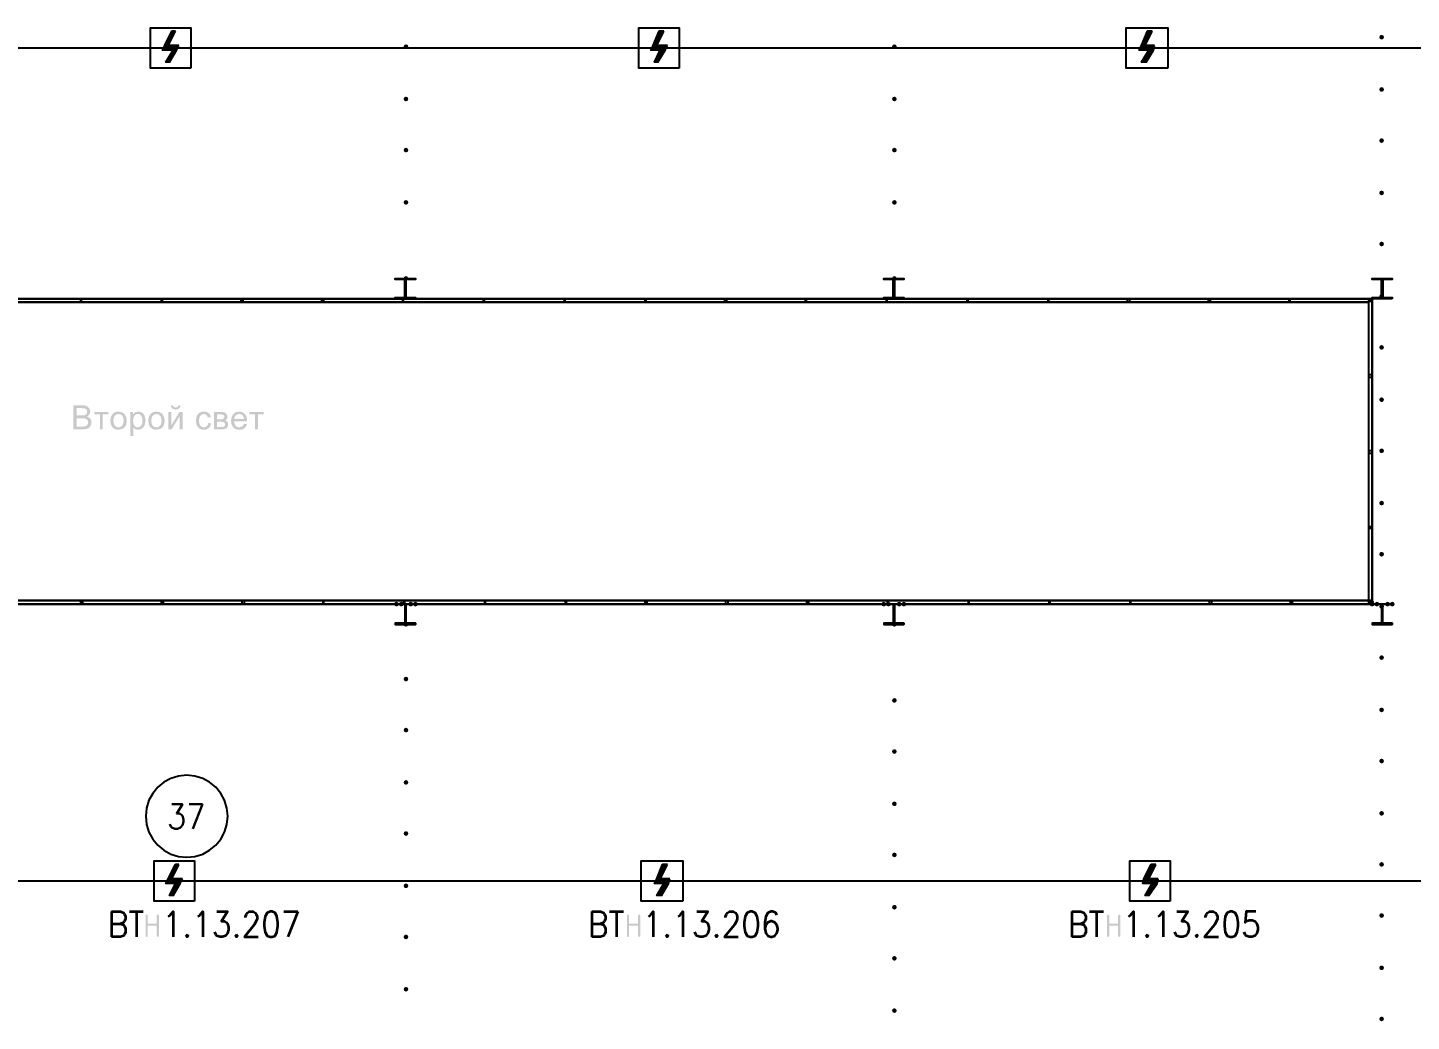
# Model space of a CAD drawing. Header units: millimetres. Extents: x 0 to 420, y 0 to 297.
# Drawn here: x 315.33 to 364.62, y 143.59 to 178.99 of the extents above; entities that cross this region are included whole.
import ezdxf

# ---------------------------------------------------------------- set-up
doc = ezdxf.new("R2010")
doc.units = ezdxf.units.MM
doc.layers.get('0').update_dxf_attribs({"linetype": 'CONTINUOUS'})
doc.styles.get("Standard").update_dxf_attribs({"font": 'STANDARD'})

msp = doc.modelspace()

# ---------------------------------------------------------------- hatches: boundary and pattern name
at = {"true_color": 0x000001}
h = msp.add_hatch(color=0, dxfattribs=at)
h.paths.add_polyline_path([(320.590334, 178.858333), (320.463334, 178.858333), (320.336334, 178.350333)], flags=0)
h.paths.add_polyline_path([(320.463334, 178.858333), (320.336334, 178.350333), (320.209334, 178.350333)], flags=0)
h = msp.add_hatch(color=0, dxfattribs=at)
h.paths.add_polyline_path([(337.989334, 178.858333), (337.82, 178.858333), (337.735334, 178.350333)], flags=0)
h.paths.add_polyline_path([(337.82, 178.858333), (337.735334, 178.350333), (337.608334, 178.350333)], flags=0)
h = msp.add_hatch(color=0, dxfattribs=at)
h.paths.add_polyline_path([(355.388334, 178.858333), (355.219, 178.858333), (355.134334, 178.350333)], flags=0)
h.paths.add_polyline_path([(355.219, 178.858333), (355.134334, 178.350333), (355.007334, 178.350333)], flags=0)
at = {"true_color": 0x000007}
for points in [[(363.643333, 178.646667), (363.618462, 178.586871), (363.558667, 178.562), (363.498871, 178.586871), (363.474, 178.646667), (363.498871, 178.706462), (363.558667, 178.731333), (363.618462, 178.706463)], [(328.887667, 178.308), (328.862796, 178.248204), (328.803, 178.223333), (328.743204, 178.248204), (328.718333, 178.308), (328.743204, 178.367796), (328.803, 178.392667), (328.862796, 178.367796)], [(346.286667, 178.308), (346.261796, 178.248204), (346.202, 178.223333), (346.142204, 178.248204), (346.117333, 178.308), (346.142204, 178.367796), (346.202, 178.392667), (346.261796, 178.367796)], [(328.887667, 176.445333), (328.862796, 176.385537), (328.803, 176.360667), (328.743204, 176.385537), (328.718333, 176.445333), (328.743204, 176.505129), (328.803, 176.53), (328.862796, 176.505129)], [(346.286667, 176.445333), (346.261796, 176.385537), (346.202, 176.360667), (346.142204, 176.385537), (346.117333, 176.445333), (346.142204, 176.505129), (346.202, 176.53), (346.261796, 176.505129)], [(363.643333, 176.784), (363.618462, 176.724204), (363.558667, 176.699333), (363.498871, 176.724204), (363.474, 176.784), (363.498871, 176.843796), (363.558667, 176.868667), (363.618462, 176.843796)], [(363.643333, 174.963667), (363.618462, 174.903871), (363.558667, 174.879), (363.498871, 174.903871), (363.474, 174.963667), (363.498871, 175.023462), (363.558667, 175.048333), (363.618462, 175.023463)], [(328.887667, 174.625), (328.862796, 174.565204), (328.803, 174.540333), (328.743204, 174.565204), (328.718333, 174.625), (328.743204, 174.684796), (328.803, 174.709667), (328.862796, 174.684796)], [(346.286667, 174.625), (346.261796, 174.565204), (346.202, 174.540333), (346.142204, 174.565204), (346.117333, 174.625), (346.142204, 174.684796), (346.202, 174.709667), (346.261796, 174.684796)], [(363.643333, 173.101), (363.618462, 173.041204), (363.558667, 173.016333), (363.498871, 173.041204), (363.474, 173.101), (363.498871, 173.160796), (363.558667, 173.185667), (363.618462, 173.160796)], [(328.887667, 172.762333), (328.862796, 172.702537), (328.803, 172.677667), (328.743204, 172.702537), (328.718333, 172.762333), (328.743204, 172.822129), (328.803, 172.847), (328.862796, 172.822129)], [(346.286667, 172.762333), (346.261796, 172.702537), (346.202, 172.677667), (346.142204, 172.702537), (346.117333, 172.762333), (346.142204, 172.822129), (346.202, 172.847), (346.261796, 172.822129)], [(363.643333, 171.280667), (363.618462, 171.220871), (363.558667, 171.196), (363.498871, 171.220871), (363.474, 171.280667), (363.498871, 171.340462), (363.558667, 171.365333), (363.618462, 171.340463)], [(328.887667, 170.053), (328.862796, 169.993204), (328.803, 169.968333), (328.743204, 169.993204), (328.718333, 170.053), (328.743204, 170.112796), (328.803, 170.137667), (328.862796, 170.112796)], [(346.286667, 170.053), (346.261796, 169.993204), (346.202, 169.968333), (346.142204, 169.993204), (346.117333, 170.053), (346.142204, 170.112796), (346.202, 170.137667), (346.261796, 170.112796)], [(363.643333, 169.418), (363.618462, 169.358204), (363.558667, 169.333333), (363.498871, 169.358204), (363.474, 169.418), (363.498871, 169.477796), (363.558667, 169.502667), (363.618462, 169.477796)], [(363.643333, 167.597667), (363.618462, 167.537871), (363.558667, 167.513), (363.498871, 167.537871), (363.474, 167.597667), (363.498871, 167.657462), (363.558667, 167.682333), (363.618462, 167.657463)], [(363.643333, 165.735), (363.618462, 165.675204), (363.558667, 165.650333), (363.498871, 165.675204), (363.474, 165.735), (363.498871, 165.794796), (363.558667, 165.819667), (363.618462, 165.794796)], [(317.697319, 165.298437), (318.202783, 165.298437), (318.202783, 165.211345), (318.002692, 165.211345), (318.002692, 164.676666), (317.897961, 164.676666), (317.897961, 165.211345), (317.697319, 165.211345)], [(321.759784, 164.904318), (321.863413, 164.891089), (321.832889, 164.795246), (321.776321, 164.722968), (321.698186, 164.677355), (321.604341, 164.662334), (321.489413, 164.683074), (321.399289, 164.745568), (321.340998, 164.847267), (321.321568, 164.985347), (321.329836, 165.079742), (321.354641, 165.161735), (321.39674, 165.227537), (321.456616, 165.274735), (321.527654, 165.30326), (321.604893, 165.312768), (321.696946, 165.299953), (321.770808, 165.261505), (321.823725, 165.199494), (321.853491, 165.115985), (321.750965, 165.099999), (321.698599, 165.194257), (321.609302, 165.226228), (321.536886, 165.211827), (321.479767, 165.168901), (321.44256, 165.094832), (321.430157, 164.988103), (321.442146, 164.879789), (321.478113, 164.806202), (321.533235, 164.763551), (321.603239, 164.749426), (321.660221, 164.758935), (321.706867, 164.78746), (321.740767, 164.835554)], [(323.224647, 165.298437), (323.730111, 165.298437), (323.730111, 165.211345), (323.53002, 165.211345), (323.53002, 164.676666), (323.425289, 164.676666), (323.425289, 165.211345), (323.224647, 165.211345)], [(363.643333, 163.914667), (363.618462, 163.854871), (363.558667, 163.83), (363.498871, 163.854871), (363.474, 163.914667), (363.498871, 163.974462), (363.558667, 163.999333), (363.618462, 163.974463)], [(363.643333, 162.052), (363.618462, 161.992204), (363.558667, 161.967333), (363.498871, 161.992204), (363.474, 162.052), (363.498871, 162.111796), (363.558667, 162.136667), (363.618462, 162.111796)], [(363.643333, 160.231667), (363.618462, 160.171871), (363.558667, 160.147), (363.498871, 160.171871), (363.474, 160.231667), (363.498871, 160.291462), (363.558667, 160.316333), (363.618462, 160.291463)], [(328.549, 158.453667), (328.524129, 158.393871), (328.464333, 158.369), (328.404537, 158.393871), (328.379667, 158.453667), (328.404537, 158.513462), (328.464333, 158.538333), (328.524129, 158.513463)], [(328.718333, 158.453667), (328.693463, 158.393871), (328.633667, 158.369), (328.573871, 158.393871), (328.549, 158.453667), (328.573871, 158.513462), (328.633667, 158.538333), (328.693462, 158.513463)], [(329.057, 158.453667), (329.032129, 158.393871), (328.972333, 158.369), (328.912537, 158.393871), (328.887667, 158.453667), (328.912537, 158.513462), (328.972333, 158.538333), (329.032129, 158.513463)], [(329.226333, 158.453667), (329.201462, 158.393871), (329.141667, 158.369), (329.081871, 158.393871), (329.057, 158.453667), (329.081871, 158.513462), (329.141667, 158.538333), (329.201462, 158.513463)], [(345.905667, 158.453667), (345.880796, 158.393871), (345.821, 158.369), (345.761204, 158.393871), (345.736333, 158.453667), (345.761204, 158.513462), (345.821, 158.538333), (345.880796, 158.513463)], [(346.075, 158.453667), (346.050129, 158.393871), (345.990333, 158.369), (345.930538, 158.393871), (345.905667, 158.453667), (345.930537, 158.513462), (345.990333, 158.538333), (346.050129, 158.513463)], [(346.456, 158.453667), (346.431129, 158.393871), (346.371333, 158.369), (346.311537, 158.393871), (346.286667, 158.453667), (346.311537, 158.513462), (346.371333, 158.538333), (346.431129, 158.513463)], [(346.625333, 158.453667), (346.600462, 158.393871), (346.540667, 158.369), (346.480871, 158.393871), (346.456, 158.453667), (346.480871, 158.513462), (346.540667, 158.538333), (346.600462, 158.513463)], [(363.304667, 158.453667), (363.279796, 158.393871), (363.22, 158.369), (363.160204, 158.393871), (363.135333, 158.453667), (363.160204, 158.513462), (363.22, 158.538333), (363.279796, 158.513463)], [(363.474, 158.453667), (363.449129, 158.393871), (363.389333, 158.369), (363.329538, 158.393871), (363.304667, 158.453667), (363.329537, 158.513462), (363.389333, 158.538333), (363.449129, 158.513463)], [(363.643333, 158.369), (363.618462, 158.309204), (363.558667, 158.284333), (363.498871, 158.309204), (363.474, 158.369), (363.498871, 158.428796), (363.558667, 158.453667), (363.618462, 158.428796)], [(363.855, 158.453667), (363.830129, 158.393871), (363.770333, 158.369), (363.710537, 158.393871), (363.685667, 158.453667), (363.710537, 158.513462), (363.770333, 158.538333), (363.830129, 158.513463)], [(364.024333, 158.453667), (363.999462, 158.393871), (363.939667, 158.369), (363.879871, 158.393871), (363.855, 158.453667), (363.879871, 158.513462), (363.939667, 158.538333), (363.999462, 158.513463)], [(328.887667, 157.734), (328.862796, 157.674204), (328.803, 157.649333), (328.743204, 157.674204), (328.718333, 157.734), (328.743204, 157.793796), (328.803, 157.818667), (328.862796, 157.793796)], [(346.286667, 157.734), (346.261796, 157.674204), (346.202, 157.649333), (346.142204, 157.674204), (346.117333, 157.734), (346.142204, 157.793796), (346.202, 157.818667), (346.261796, 157.793796)], [(363.643333, 156.548667), (363.618462, 156.488871), (363.558667, 156.464), (363.498871, 156.488871), (363.474, 156.548667), (363.498871, 156.608462), (363.558667, 156.633333), (363.618462, 156.608463)], [(328.887667, 155.786667), (328.862796, 155.726871), (328.803, 155.702), (328.743204, 155.726871), (328.718333, 155.786667), (328.743204, 155.846462), (328.803, 155.871333), (328.862796, 155.846463)], [(346.286667, 155.024667), (346.261796, 154.964871), (346.202, 154.94), (346.142204, 154.964871), (346.117333, 155.024667), (346.142204, 155.084462), (346.202, 155.109333), (346.261796, 155.084463)], [(363.643333, 154.686), (363.618462, 154.626204), (363.558667, 154.601333), (363.498871, 154.626204), (363.474, 154.686), (363.498871, 154.745796), (363.558667, 154.770667), (363.618462, 154.745796)], [(328.887667, 153.966333), (328.862796, 153.906537), (328.803, 153.881667), (328.743204, 153.906537), (328.718333, 153.966333), (328.743204, 154.026129), (328.803, 154.051), (328.862796, 154.026129)], [(346.286667, 153.204333), (346.261796, 153.144537), (346.202, 153.119667), (346.142204, 153.144537), (346.117333, 153.204333), (346.142204, 153.264129), (346.202, 153.289), (346.261796, 153.264129)], [(363.643333, 152.865667), (363.618462, 152.805871), (363.558667, 152.781), (363.498871, 152.805871), (363.474, 152.865667), (363.498871, 152.925462), (363.558667, 152.950333), (363.618462, 152.925463)], [(328.887667, 152.103667), (328.862796, 152.043871), (328.803, 152.019), (328.743204, 152.043871), (328.718333, 152.103667), (328.743204, 152.163462), (328.803, 152.188333), (328.862796, 152.163463)], [(346.286667, 151.341667), (346.261796, 151.281871), (346.202, 151.257), (346.142204, 151.281871), (346.117333, 151.341667), (346.142204, 151.401462), (346.202, 151.426333), (346.261796, 151.401463)], [(363.643333, 151.003), (363.618462, 150.943204), (363.558667, 150.918333), (363.498871, 150.943204), (363.474, 151.003), (363.498871, 151.062796), (363.558667, 151.087667), (363.618462, 151.062796)], [(328.887667, 150.283333), (328.862796, 150.223537), (328.803, 150.198667), (328.743204, 150.223537), (328.718333, 150.283333), (328.743204, 150.343129), (328.803, 150.368), (328.862796, 150.343129)], [(346.286667, 149.521333), (346.261796, 149.461537), (346.202, 149.436667), (346.142204, 149.461537), (346.117333, 149.521333), (346.142204, 149.581129), (346.202, 149.606), (346.261796, 149.581129)], [(363.643333, 149.182667), (363.618462, 149.122871), (363.558667, 149.098), (363.498871, 149.122871), (363.474, 149.182667), (363.498871, 149.242462), (363.558667, 149.267333), (363.618462, 149.242463)], [(328.887667, 148.420667), (328.862796, 148.360871), (328.803, 148.336), (328.743204, 148.360871), (328.718333, 148.420667), (328.743204, 148.480462), (328.803, 148.505333), (328.862796, 148.480463)], [(319.526708, 146.64002), (319.526708, 147.3566), (319.536699, 147.386366), (319.566947, 147.396288), (319.596712, 147.386366), (319.606634, 147.3566), (319.606634, 147.077685), (319.924686, 147.077685), (319.924686, 147.3566), (319.934607, 147.386366), (319.964373, 147.396288), (319.994414, 147.386366), (320.004612, 147.3566), (320.004612, 146.64002), (319.994414, 146.610255), (319.964373, 146.600333), (319.934607, 146.610255), (319.924686, 146.64002), (319.924686, 146.99831), (319.606634, 146.99831), (319.606634, 146.64002), (319.596712, 146.610255), (319.566947, 146.600333), (319.536699, 146.610255)], [(336.671708, 146.64002), (336.671708, 147.3566), (336.681698, 147.386366), (336.711946, 147.396288), (336.741712, 147.386366), (336.751634, 147.3566), (336.751634, 147.077685), (337.069685, 147.077685), (337.069685, 147.3566), (337.079607, 147.386366), (337.109373, 147.396288), (337.139414, 147.386366), (337.149611, 147.3566), (337.149611, 146.64002), (337.139414, 146.610255), (337.109373, 146.600333), (337.079607, 146.610255), (337.069685, 146.64002), (337.069685, 146.99831), (336.751634, 146.99831), (336.751634, 146.64002), (336.741712, 146.610255), (336.711946, 146.600333), (336.681698, 146.610255)], [(346.286667, 147.658667), (346.261796, 147.598871), (346.202, 147.574), (346.142204, 147.598871), (346.117333, 147.658667), (346.142204, 147.718462), (346.202, 147.743333), (346.261796, 147.718463)], [(353.774374, 146.64002), (353.774374, 147.3566), (353.784365, 147.386366), (353.814613, 147.396288), (353.844379, 147.386366), (353.8543, 147.3566), (353.8543, 147.077685), (354.172352, 147.077685), (354.172352, 147.3566), (354.182273, 147.386366), (354.212039, 147.396288), (354.24208, 147.386366), (354.252278, 147.3566), (354.252278, 146.64002), (354.24208, 146.610255), (354.212039, 146.600333), (354.182273, 146.610255), (354.172352, 146.64002), (354.172352, 146.99831), (353.8543, 146.99831), (353.8543, 146.64002), (353.844379, 146.610255), (353.814613, 146.600333), (353.784365, 146.610255)], [(363.643333, 147.362333), (363.618462, 147.302537), (363.558667, 147.277667), (363.498871, 147.302537), (363.474, 147.362333), (363.498871, 147.422129), (363.558667, 147.447), (363.618462, 147.422129)], [(328.887667, 146.600333), (328.862796, 146.540537), (328.803, 146.515667), (328.743204, 146.540537), (328.718333, 146.600333), (328.743204, 146.660129), (328.803, 146.685), (328.862796, 146.660129)], [(346.286667, 145.838333), (346.261796, 145.778537), (346.202, 145.753667), (346.142204, 145.778537), (346.117333, 145.838333), (346.142204, 145.898129), (346.202, 145.923), (346.261796, 145.898129)], [(363.643333, 145.499667), (363.618462, 145.439871), (363.558667, 145.415), (363.498871, 145.439871), (363.474, 145.499667), (363.498871, 145.559462), (363.558667, 145.584333), (363.618462, 145.559463)], [(328.887667, 144.737667), (328.862796, 144.677871), (328.803, 144.653), (328.743204, 144.677871), (328.718333, 144.737667), (328.743204, 144.797462), (328.803, 144.822333), (328.862796, 144.797463)], [(346.286667, 143.975667), (346.261796, 143.915871), (346.202, 143.891), (346.142204, 143.915871), (346.117333, 143.975667), (346.142204, 144.035462), (346.202, 144.060333), (346.261796, 144.035463)], [(363.643333, 143.679333), (363.618462, 143.619537), (363.558667, 143.594667), (363.498871, 143.619537), (363.474, 143.679333), (363.498871, 143.739129), (363.558667, 143.764), (363.618462, 143.739129)]]:
    msp.add_hatch(color=0, dxfattribs=at).paths.add_polyline_path(points, flags=0)
at = {"true_color": 0x000001}
h = msp.add_hatch(color=0, dxfattribs=at)
h.paths.add_polyline_path([(320.717334, 178.350333), (320.209334, 178.350333), (320.632667, 178.180999)], flags=0)
h.paths.add_polyline_path([(320.209334, 178.350333), (320.632667, 178.180999), (320.124667, 178.180999)], flags=0)
h = msp.add_hatch(color=0, dxfattribs=at)
h.paths.add_polyline_path([(320.632667, 178.180999), (320.505667, 178.180999), (320.378667, 177.757666)], flags=0)
h.paths.add_polyline_path([(320.505667, 178.180999), (320.378667, 177.757666), (320.251667, 177.757666)], flags=0)
h = msp.add_hatch(color=0, dxfattribs=at)
h.paths.add_polyline_path([(338.116334, 178.350333), (337.608334, 178.350333), (338.031667, 178.180999)], flags=0)
h.paths.add_polyline_path([(337.608334, 178.350333), (338.031667, 178.180999), (337.523667, 178.180999)], flags=0)
h = msp.add_hatch(color=0, dxfattribs=at)
h.paths.add_polyline_path([(338.031667, 178.180999), (337.862334, 178.180999), (337.777667, 177.757666)], flags=0)
h.paths.add_polyline_path([(337.862334, 178.180999), (337.777667, 177.757666), (337.650667, 177.757666)], flags=0)
h = msp.add_hatch(color=0, dxfattribs=at)
h.paths.add_polyline_path([(355.473, 178.350333), (355.007334, 178.350333), (355.430667, 178.180999)], flags=0)
h.paths.add_polyline_path([(355.007334, 178.350333), (355.430667, 178.180999), (354.922667, 178.180999)], flags=0)
h = msp.add_hatch(color=0, dxfattribs=at)
h.paths.add_polyline_path([(355.430667, 178.180999), (355.261334, 178.180999), (355.176667, 177.757666)], flags=0)
h.paths.add_polyline_path([(355.261334, 178.180999), (355.176667, 177.757666), (355.007334, 177.757666)], flags=0)
at = {"true_color": 0x000007}
h = msp.add_hatch(color=0, dxfattribs=at)
h.paths.add_polyline_path([(316.952644, 164.676666), (316.952644, 165.535459), (317.275105, 165.535459), (317.363437, 165.528845), (317.432752, 165.509001), (317.525908, 165.429075), (317.559532, 165.315525), (317.529766, 165.211896), (317.439367, 165.133623), (317.508338, 165.102342), (317.559532, 165.055351), (317.590813, 164.995544), (317.601424, 164.925815), (317.575517, 164.813367), (317.512678, 164.733441), (317.418421, 164.690998), (317.280066, 164.676666)], flags=0)
h.paths.add_polyline_path([(317.066745, 165.174413), (317.251954, 165.174413), (317.31679, 165.176894), (317.360543, 165.184335), (317.425586, 165.22733), (317.447635, 165.302295), (317.42724, 165.377261), (317.368811, 165.421909), (317.317135, 165.430866), (317.238173, 165.434036), (317.066745, 165.434036)], flags=0)
h.paths.add_polyline_path([(317.066745, 164.77809), (317.280066, 164.77809), (317.357787, 164.781948), (317.42283, 164.80565), (317.466376, 164.853055), (317.483464, 164.925815), (317.458659, 165.009049), (317.390309, 165.058658), (317.337047, 165.069338), (317.265183, 165.07299), (317.066745, 165.07299)], flags=0)
h = msp.add_hatch(color=0, dxfattribs=at)
h.paths.add_polyline_path([(318.271335, 164.987551), (318.295382, 165.138033), (318.367798, 165.243867), (318.456268, 165.295474), (318.562928, 165.312768), (318.679441, 165.291684), (318.77239, 165.228433), (318.833437, 165.128318), (318.853969, 164.996371), (318.844943, 164.888815), (318.81814, 164.807304), (318.773837, 164.746188), (318.71341, 164.700368), (318.562928, 164.662334), (318.444761, 164.683143), (318.351812, 164.746119), (318.291316, 164.848232)], flags=0)
h.paths.add_polyline_path([(318.379924, 164.987551), (318.392809, 164.882889), (318.431739, 164.808406), (318.490512, 164.764034), (318.562928, 164.749426), (318.634861, 164.764309), (318.693566, 164.808958), (318.732771, 164.884474), (318.745931, 164.99141), (318.732771, 165.092627), (318.693566, 165.166145), (318.634448, 165.210794), (318.562928, 165.225676), (318.490512, 165.210794), (318.431739, 165.166145), (318.392809, 165.091731)], flags=0)
h = msp.add_hatch(color=0, dxfattribs=at)
h.paths.add_polyline_path([(318.985899, 164.438541), (318.985899, 165.298437), (319.082361, 165.298437), (319.082361, 165.217959), (319.158429, 165.289066), (319.262609, 165.312768), (319.33716, 165.302433), (319.402617, 165.271427), (319.456085, 165.221818), (319.49467, 165.155672), (319.526089, 164.992512), (319.491914, 164.820533), (319.449677, 164.752734), (319.392144, 164.703124), (319.325172, 164.672601), (319.254892, 164.662334), (319.160634, 164.684383), (319.091732, 164.741158), (319.091732, 164.438541)], flags=0)
h.paths.add_polyline_path([(319.08181, 164.984244), (319.093868, 164.879582), (319.130317, 164.806753), (319.183647, 164.76362), (319.247726, 164.749426), (319.313045, 164.764034), (319.368442, 164.808406), (319.405925, 164.884199), (319.418603, 164.993064), (319.406269, 165.096485), (319.369544, 165.170555), (319.315663, 165.215203), (319.252687, 165.230086), (319.189021, 165.214377), (319.133624, 165.167248), (319.094695, 165.090009)], flags=0)
h = msp.add_hatch(color=0, dxfattribs=at)
h.paths.add_polyline_path([(319.62219, 164.987551), (319.646236, 165.138033), (319.718652, 165.243867), (319.807122, 165.295474), (319.913782, 165.312768), (320.030296, 165.291684), (320.123244, 165.228433), (320.184291, 165.128318), (320.204824, 164.996371), (320.195798, 164.888815), (320.168995, 164.807304), (320.124691, 164.746188), (320.064264, 164.700368), (319.913782, 164.662334), (319.795616, 164.683143), (319.702667, 164.746119), (319.642171, 164.848232)], flags=0)
h.paths.add_polyline_path([(319.730779, 164.987551), (319.743664, 164.882889), (319.782593, 164.808406), (319.841367, 164.764034), (319.913782, 164.749426), (319.985716, 164.764309), (320.04442, 164.808958), (320.083626, 164.884474), (320.096786, 164.99141), (320.083626, 165.092627), (320.04442, 165.166145), (319.985303, 165.210794), (319.913782, 165.225676), (319.841367, 165.210794), (319.782593, 165.166145), (319.743664, 165.091731)], flags=0)
h = msp.add_hatch(color=0, dxfattribs=at)
h.paths.add_polyline_path([(320.336753, 165.298437), (320.442586, 165.298437), (320.442586, 164.824392), (320.734731, 165.298437), (320.848281, 165.298437), (320.848281, 164.676666), (320.742999, 164.676666), (320.742999, 165.147955), (320.450855, 164.676666), (320.336753, 164.676666)], flags=0)
h.paths.add_polyline_path([(320.700004, 165.534357), (320.772213, 165.534357), (320.754092, 165.469382), (320.718194, 165.421358), (320.666104, 165.391868), (320.599132, 165.382222), (320.531677, 165.391868), (320.479518, 165.421358), (320.443689, 165.468969), (320.42605, 165.534357), (320.498259, 165.534357), (320.53023, 165.474275), (320.595824, 165.454982), (320.667482, 165.473723)], flags=0)
h = msp.add_hatch(color=0, dxfattribs=at)
h.paths.add_polyline_path([(321.96204, 165.298437), (322.204574, 165.298437), (322.28264, 165.294716), (322.337968, 165.283554), (322.412934, 165.228984), (322.444353, 165.133623), (322.425612, 165.055902), (322.37049, 165.000781), (322.443251, 164.945659), (322.472465, 164.85085), (322.453379, 164.773404), (322.409075, 164.71911), (322.338382, 164.687139), (322.242057, 164.676666), (321.96204, 164.676666)], flags=0)
h.paths.add_polyline_path([(322.067322, 165.03661), (322.17977, 165.03661), (322.236338, 165.038332), (322.271823, 165.043775), (322.317022, 165.072439), (322.337417, 165.123702), (322.32846, 165.165112), (322.302139, 165.192052), (322.255011, 165.206453), (322.183077, 165.211345), (322.067322, 165.211345)], flags=0)
h.paths.add_polyline_path([(322.067322, 164.763207), (322.206228, 164.763207), (322.281469, 164.768306), (322.328598, 164.784153), (322.354091, 164.812334), (322.363876, 164.855811), (322.344583, 164.910933), (322.294422, 164.943454), (322.194652, 164.950069), (322.067322, 164.950069)], flags=0)
h = msp.add_hatch(color=0, dxfattribs=at)
h.paths.add_polyline_path([(323.032084, 164.876757), (323.141225, 164.863528), (323.104018, 164.778641), (323.045313, 164.715251), (322.966007, 164.675564), (322.867271, 164.662334), (322.74497, 164.683143), (322.651194, 164.746119), (322.591181, 164.847405), (322.571268, 164.98259), (322.59125, 165.121497), (322.651745, 165.225676), (322.744763, 165.290927), (322.861758, 165.312768), (322.97462, 165.291409), (323.065157, 165.227881), (323.124688, 165.125424), (323.144532, 164.988654), (323.143981, 164.960542), (322.679857, 164.960542), (322.697221, 164.870005), (322.737735, 164.803446), (322.796371, 164.762793), (322.867822, 164.749426), (322.967041, 164.779743), (323.00349, 164.818948)], flags=0)
h.paths.add_polyline_path([(322.685921, 165.047634), (323.033186, 165.047634), (323.019544, 165.115847), (322.993499, 165.165043), (322.935208, 165.210931), (322.862861, 165.226228), (322.795888, 165.213894), (322.740491, 165.177169), (322.702044, 165.120463)], flags=0)
at = {"true_color": 0x000001}
h = msp.add_hatch(color=0, dxfattribs=at)
h.paths.add_polyline_path([(320.717334, 149.182666), (320.590334, 149.182666), (320.463334, 148.674666)], flags=0)
h.paths.add_polyline_path([(320.590334, 149.182666), (320.463334, 148.674666), (320.336334, 148.674666)], flags=0)
h = msp.add_hatch(color=0, dxfattribs=at)
h.paths.add_polyline_path([(338.116334, 149.182666), (337.947, 149.182666), (337.862334, 148.674666)], flags=0)
h.paths.add_polyline_path([(337.947, 149.182666), (337.862334, 148.674666), (337.735334, 148.674666)], flags=0)
h = msp.add_hatch(color=0, dxfattribs=at)
h.paths.add_polyline_path([(355.515334, 149.182666), (355.346, 149.182666), (355.261334, 148.674666)], flags=0)
h.paths.add_polyline_path([(355.346, 149.182666), (355.261334, 148.674666), (355.092, 148.674666)], flags=0)
h = msp.add_hatch(color=0, dxfattribs=at)
h.paths.add_polyline_path([(320.844334, 148.674666), (320.336334, 148.674666), (320.759667, 148.505333)], flags=0)
h.paths.add_polyline_path([(320.336334, 148.674666), (320.759667, 148.505333), (320.251667, 148.505333)], flags=0)
h = msp.add_hatch(color=0, dxfattribs=at)
h.paths.add_polyline_path([(320.759667, 148.505333), (320.590334, 148.505333), (320.505667, 148.081999)], flags=0)
h.paths.add_polyline_path([(320.590334, 148.505333), (320.505667, 148.081999), (320.378667, 148.081999)], flags=0)
h = msp.add_hatch(color=0, dxfattribs=at)
h.paths.add_polyline_path([(338.201, 148.674666), (337.735334, 148.674666), (338.158667, 148.505333)], flags=0)
h.paths.add_polyline_path([(337.735334, 148.674666), (338.158667, 148.505333), (337.650667, 148.505333)], flags=0)
h = msp.add_hatch(color=0, dxfattribs=at)
h.paths.add_polyline_path([(338.158667, 148.505333), (337.989334, 148.505333), (337.904667, 148.081999)], flags=0)
h.paths.add_polyline_path([(337.989334, 148.505333), (337.904667, 148.081999), (337.735334, 148.081999)], flags=0)
h = msp.add_hatch(color=0, dxfattribs=at)
h.paths.add_polyline_path([(355.6, 148.674666), (355.092, 148.674666), (355.557667, 148.505333)], flags=0)
h.paths.add_polyline_path([(355.092, 148.674666), (355.557667, 148.505333), (355.049667, 148.505333)], flags=0)
h = msp.add_hatch(color=0, dxfattribs=at)
h.paths.add_polyline_path([(355.557667, 148.505333), (355.388334, 148.505333), (355.261334, 148.081999)], flags=0)
h.paths.add_polyline_path([(355.388334, 148.505333), (355.261334, 148.081999), (355.134334, 148.081999)], flags=0)

# ---------------------------------------------------------------- linework, layer by layer
at = {"color": 0, "true_color": 0x000007}
for points in [[(319.701334, 178.985333), (321.140667, 178.985333)], [(337.100334, 178.985333), (338.539667, 178.985333)], [(354.457, 178.985333), (355.938667, 178.985333)], [(328.464333, 170.010667), (328.464333, 170.053)], [(328.633667, 170.010667), (328.633667, 170.053)], [(328.803, 169.333333), (328.803, 170.053)], [(328.972333, 170.010667), (328.972333, 170.053)], [(329.141667, 170.010667), (329.141667, 170.053)], [(345.821, 170.010667), (345.821, 170.053)], [(346.032667, 170.010667), (346.032667, 170.053)], [(346.202, 169.333333), (346.202, 170.053)], [(346.371333, 170.010667), (346.371333, 170.053)], [(346.540667, 170.010667), (346.540667, 170.053)], [(363.22, 170.010667), (363.22, 170.053)], [(363.389333, 170.010667), (363.389333, 170.053)], [(363.558667, 169.333333), (363.558667, 170.053)], [(363.770333, 170.010667), (363.770333, 170.053)], [(363.939667, 170.010667), (363.939667, 170.053)], [(363.093, 169.206333), (277.114, 169.206333), (363.093, 169.206333), (363.093, 158.453667), (363.22, 158.453667), (363.22, 169.333333), (276.987, 169.333333), (363.22, 169.333333)], [(363.093, 169.206333), (277.114, 169.206333), (363.093, 169.206333), (363.093, 158.453667), (363.22, 158.453667), (363.22, 169.333333), (276.987, 169.333333), (363.22, 169.333333)], [(328.464333, 169.333333), (328.464333, 169.375667)], [(328.633667, 169.333333), (328.633667, 169.375667)], [(328.972333, 169.333333), (328.972333, 169.375667)], [(329.141667, 169.333333), (329.141667, 169.375667)], [(345.821, 169.333333), (345.821, 169.375667)], [(346.032667, 169.333333), (346.032667, 169.375667)], [(346.371333, 169.333333), (346.371333, 169.375667)], [(346.540667, 169.333333), (346.540667, 169.375667)], [(363.093, 169.206333), (363.093, 158.453667), (363.22, 158.453667), (363.22, 169.333333)], [(363.093, 169.206333), (363.093, 158.453667), (363.22, 158.453667), (363.22, 169.333333)], [(363.22, 169.333333), (363.22, 169.375667)], [(363.389333, 169.333333), (363.389333, 169.375667)], [(363.770333, 169.333333), (363.770333, 169.375667)], [(363.939667, 169.333333), (363.939667, 169.375667)], [(328.803, 158.453667), (328.803, 157.734)], [(346.202, 158.453667), (346.202, 157.734)], [(363.558667, 158.453667), (363.558667, 157.734)], [(328.464333, 157.776333), (328.464333, 157.734)], [(328.633667, 157.776333), (328.633667, 157.734)], [(328.972333, 157.776333), (328.972333, 157.734)], [(329.141667, 157.776333), (329.141667, 157.734)], [(345.821, 157.776333), (345.821, 157.734)], [(345.990333, 157.776333), (345.990333, 157.734)], [(346.371333, 157.776333), (346.371333, 157.734)], [(346.540667, 157.776333), (346.540667, 157.734)], [(363.22, 157.776333), (363.22, 157.734)], [(363.389333, 157.776333), (363.389333, 157.734)], [(363.770333, 157.776333), (363.770333, 157.734)], [(363.939667, 157.776333), (363.939667, 157.734)], [(322.453, 150.897167), (322.423328, 151.19151), (322.338228, 151.465662), (322.203572, 151.713749), (322.025232, 151.929899), (321.809083, 152.108238), (321.560996, 152.242894), (321.286844, 152.327995), (320.9925, 152.357667), (320.698156, 152.327995), (320.424004, 152.242894), (320.175917, 152.108238), (319.959768, 151.929899), (319.781428, 151.713749), (319.646772, 151.465662), (319.561672, 151.19151), (319.532, 150.897167)], [(319.532, 150.897167), (319.561672, 150.602823), (319.646772, 150.328671), (319.781428, 150.080584), (319.959768, 149.864434), (320.175917, 149.686095), (320.424004, 149.551439), (320.698156, 149.466339), (320.9925, 149.436667), (321.286844, 149.466339), (321.560996, 149.551439), (321.809083, 149.686095), (322.025232, 149.864434), (322.203572, 150.080584), (322.338228, 150.328671), (322.423328, 150.602823), (322.453, 150.897167)], [(319.828334, 149.309666), (321.267667, 149.309666)], [(337.185, 149.309666), (338.666667, 149.309666)], [(354.584, 149.309666), (356.023334, 149.309666)]]:
    msp.add_lwpolyline(points, dxfattribs=at)
at = {"color": 0, "true_color": 0x000001}
for points in [[(321.140667, 177.545999), (319.701334, 177.545999), (319.701334, 178.985333), (321.140667, 178.985333)], [(338.539667, 177.545999), (337.100334, 177.545999), (337.100334, 178.985333), (338.539667, 178.985333)], [(355.938667, 177.545999), (354.457, 177.545999), (354.457, 178.985333), (355.938667, 178.985333)], [(320.463334, 178.858333), (320.336334, 178.350333), (320.209334, 178.350333)], [(320.590334, 178.858333), (320.463334, 178.858333), (320.336334, 178.350333)], [(337.82, 178.858333), (337.735334, 178.350333), (337.608334, 178.350333)], [(337.989334, 178.858333), (337.82, 178.858333), (337.735334, 178.350333)], [(355.219, 178.858333), (355.134334, 178.350333), (355.007334, 178.350333)], [(355.388334, 178.858333), (355.219, 178.858333), (355.134334, 178.350333)], [(320.209334, 178.350333), (320.632667, 178.180999), (320.124667, 178.180999)], [(320.717334, 178.350333), (320.209334, 178.350333), (320.632667, 178.180999)], [(320.505667, 178.180999), (320.378667, 177.757666), (320.251667, 177.757666)], [(320.632667, 178.180999), (320.505667, 178.180999), (320.378667, 177.757666)], [(337.608334, 178.350333), (338.031667, 178.180999), (337.523667, 178.180999)], [(338.116334, 178.350333), (337.608334, 178.350333), (338.031667, 178.180999)], [(337.862334, 178.180999), (337.777667, 177.757666), (337.650667, 177.757666)], [(338.031667, 178.180999), (337.862334, 178.180999), (337.777667, 177.757666)], [(355.007334, 178.350333), (355.430667, 178.180999), (354.922667, 178.180999)], [(355.473, 178.350333), (355.007334, 178.350333), (355.430667, 178.180999)], [(355.261334, 178.180999), (355.176667, 177.757666), (355.007334, 177.757666)], [(355.430667, 178.180999), (355.261334, 178.180999), (355.176667, 177.757666)], [(321.267667, 147.870333), (319.828334, 147.870333), (319.828334, 149.309666), (321.267667, 149.309666)], [(320.590334, 149.182666), (320.463334, 148.674666), (320.336334, 148.674666)], [(320.717334, 149.182666), (320.590334, 149.182666), (320.463334, 148.674666)], [(338.666667, 147.870333), (337.185, 147.870333), (337.185, 149.309666), (338.666667, 149.309666)], [(337.947, 149.182666), (337.862334, 148.674666), (337.735334, 148.674666)], [(338.116334, 149.182666), (337.947, 149.182666), (337.862334, 148.674666)], [(356.023334, 147.870333), (354.584, 147.870333), (354.584, 149.309666), (356.023334, 149.309666)], [(355.346, 149.182666), (355.261334, 148.674666), (355.092, 148.674666)], [(355.515334, 149.182666), (355.346, 149.182666), (355.261334, 148.674666)], [(320.336334, 148.674666), (320.759667, 148.505333), (320.251667, 148.505333)], [(320.844334, 148.674666), (320.336334, 148.674666), (320.759667, 148.505333)], [(320.590334, 148.505333), (320.505667, 148.081999), (320.378667, 148.081999)], [(320.759667, 148.505333), (320.590334, 148.505333), (320.505667, 148.081999)], [(337.735334, 148.674666), (338.158667, 148.505333), (337.650667, 148.505333)], [(338.201, 148.674666), (337.735334, 148.674666), (338.158667, 148.505333)], [(337.989334, 148.505333), (337.904667, 148.081999), (337.735334, 148.081999)], [(338.158667, 148.505333), (337.989334, 148.505333), (337.904667, 148.081999)], [(355.092, 148.674666), (355.557667, 148.505333), (355.049667, 148.505333)], [(355.6, 148.674666), (355.092, 148.674666), (355.557667, 148.505333)], [(355.388334, 148.505333), (355.261334, 148.081999), (355.134334, 148.081999)], [(355.557667, 148.505333), (355.388334, 148.505333), (355.261334, 148.081999)]]:
    msp.add_lwpolyline(points, close=True, dxfattribs=at)
msp.add_lwpolyline([(262.085667, 178.265666), (385.953, 178.265666), (386.672667, 178.265666), (386.672667, 149.436666), (386.672667, 148.589999), (269.113001, 148.589999)], dxfattribs=at)
at = {"color": 0, "true_color": 0x000007}
for points in [[(329.141667, 169.333333), (328.422, 169.333333), (328.422, 169.375667), (328.760667, 169.375667), (328.760667, 170.010667), (328.422, 170.010667), (328.422, 170.053), (329.141667, 170.053), (329.141667, 170.010667), (328.803, 170.010667), (328.803, 169.375667), (329.141667, 169.375667)], [(346.540667, 169.333333), (345.821, 169.333333), (345.821, 169.375667), (346.159667, 169.375667), (346.159667, 170.010667), (345.821, 170.010667), (345.821, 170.053), (346.540667, 170.053), (346.540667, 170.010667), (346.202, 170.010667), (346.202, 169.375667), (346.540667, 169.375667)], [(363.939667, 169.333333), (363.22, 169.333333), (363.22, 169.375667), (363.558667, 169.375667), (363.558667, 170.010667), (363.22, 170.010667), (363.22, 170.053), (363.939667, 170.053), (363.939667, 170.010667), (363.601, 170.010667), (363.601, 169.375667), (363.939667, 169.375667)], [(277.114, 158.580667), (363.22, 158.580667), (363.22, 158.453667), (276.987, 158.453667), (363.22, 158.453667), (363.22, 158.580667), (277.114, 158.580667), (277.114, 169.206333), (363.093, 169.206333), (363.093, 158.453667), (363.22, 158.453667), (363.22, 169.333333), (276.987, 169.333333), (276.987, 158.453667), (363.22, 158.453667), (363.22, 158.580667)], [(276.987, 158.453667), (363.22, 158.453667), (363.22, 169.333333), (276.987, 169.333333)], [(363.22, 169.333333), (276.987, 169.333333), (276.987, 158.453667), (363.22, 158.453667)], [(317.246, 169.206333), (317.246, 169.333333), (317.203667, 169.333333), (317.203667, 169.206333)], [(320.124667, 169.206333), (320.124667, 169.333333), (320.082333, 169.333333), (320.082333, 169.206333)], [(323.003333, 169.206333), (323.003333, 169.333333), (322.918667, 169.333333), (322.918667, 169.206333)], [(325.882, 169.206333), (325.882, 169.333333), (325.797333, 169.333333), (325.797333, 169.206333)], [(328.718333, 169.206333), (328.718333, 169.333333), (328.676, 169.333333), (328.676, 169.206333)], [(331.597, 169.206333), (331.597, 169.333333), (331.554667, 169.333333), (331.554667, 169.206333)], [(334.475667, 169.206333), (334.475667, 169.333333), (334.433333, 169.333333), (334.433333, 169.206333)], [(337.354333, 169.206333), (337.354333, 169.333333), (337.312, 169.333333), (337.312, 169.206333)], [(340.233, 169.206333), (340.233, 169.333333), (340.148333, 169.333333), (340.148333, 169.206333)], [(343.069333, 169.206333), (343.069333, 169.333333), (343.027, 169.333333), (343.027, 169.206333)], [(345.948, 169.206333), (345.948, 169.333333), (345.905667, 169.333333), (345.905667, 169.206333)], [(348.826667, 169.206333), (348.826667, 169.333333), (348.784333, 169.333333), (348.784333, 169.206333)], [(351.705333, 169.206333), (351.705333, 169.333333), (351.663, 169.333333), (351.663, 169.206333)], [(354.584, 169.206333), (354.584, 169.333333), (354.499333, 169.333333), (354.499333, 169.206333)], [(357.462667, 169.206333), (357.462667, 169.333333), (357.378, 169.333333), (357.378, 169.206333)], [(360.299, 169.206333), (360.299, 169.333333), (360.256667, 169.333333), (360.256667, 169.206333)], [(363.22, 169.291), (363.177667, 169.291), (363.135333, 169.291), (363.093, 169.291), (363.093, 169.248667), (363.135333, 169.248667), (363.177667, 169.248667), (363.22, 169.248667)], [(363.093, 166.539333), (363.22, 166.539333), (363.22, 166.624), (363.093, 166.624)], [(363.093, 163.83), (363.22, 163.83), (363.22, 163.914667), (363.093, 163.914667)], [(363.093, 161.163), (363.22, 161.163), (363.22, 161.205333), (363.093, 161.205333)], [(277.114, 158.580667), (363.22, 158.580667), (363.22, 158.453667), (276.987, 158.453667), (363.22, 158.453667), (363.22, 158.580667)], [(317.203667, 158.580667), (317.203667, 158.453667), (317.288333, 158.453667), (317.288333, 158.580667)], [(320.082333, 158.580667), (320.082333, 158.453667), (320.167, 158.453667), (320.167, 158.580667)], [(322.961, 158.580667), (322.961, 158.453667), (323.045667, 158.453667), (323.045667, 158.580667)], [(325.839667, 158.580667), (325.839667, 158.453667), (325.882, 158.453667), (325.882, 158.580667)], [(329.141667, 158.453667), (328.422, 158.453667), (328.760667, 158.453667), (328.760667, 157.776333), (328.422, 157.776333), (328.422, 157.734), (329.141667, 157.734), (329.141667, 157.776333), (328.803, 157.776333), (328.803, 158.453667)], [(328.718333, 158.580667), (328.718333, 158.453667), (328.760667, 158.453667), (328.760667, 158.580667)], [(331.597, 158.580667), (331.597, 158.453667), (331.639333, 158.453667), (331.639333, 158.580667)], [(334.475667, 158.580667), (334.475667, 158.453667), (334.518, 158.453667), (334.518, 158.580667)], [(337.312, 158.580667), (337.312, 158.453667), (337.396667, 158.453667), (337.396667, 158.580667)], [(340.190667, 158.580667), (340.190667, 158.453667), (340.275333, 158.453667), (340.275333, 158.580667)], [(343.069333, 158.580667), (343.069333, 158.453667), (343.154, 158.453667), (343.154, 158.580667)], [(346.540667, 158.453667), (345.821, 158.453667), (346.159667, 158.453667), (346.159667, 157.776333), (345.821, 157.776333), (345.821, 157.734), (346.540667, 157.734), (346.540667, 157.776333), (346.202, 157.776333), (346.202, 158.453667)], [(345.948, 158.580667), (345.948, 158.453667), (345.990333, 158.453667), (345.990333, 158.580667)], [(348.826667, 158.580667), (348.826667, 158.453667), (348.869, 158.453667), (348.869, 158.580667)], [(351.705333, 158.580667), (351.705333, 158.453667), (351.747667, 158.453667), (351.747667, 158.580667)], [(354.584, 158.580667), (354.584, 158.453667), (354.626333, 158.453667), (354.626333, 158.580667)], [(357.420333, 158.580667), (357.420333, 158.453667), (357.505, 158.453667), (357.505, 158.580667)], [(360.299, 158.580667), (360.299, 158.453667), (360.383667, 158.453667), (360.383667, 158.580667)], [(363.22, 158.453667), (363.22, 158.496), (363.177667, 158.496), (363.135333, 158.496), (363.093, 158.496), (363.093, 158.453667), (363.135333, 158.453667), (363.177667, 158.453667)], [(363.22, 158.453667), (363.22, 158.496), (363.262333, 158.538333), (363.22, 158.538333), (363.22, 158.580667), (363.177667, 158.580667), (363.177667, 158.538333), (363.177667, 158.496), (363.22, 158.496)], [(363.939667, 158.453667), (363.22, 158.453667), (363.558667, 158.453667), (363.558667, 157.776333), (363.22, 157.776333), (363.22, 157.734), (363.939667, 157.734), (363.939667, 157.776333), (363.601, 157.776333), (363.601, 158.453667)]]:
    msp.add_lwpolyline(points, close=True, dxfattribs=at)
at = {"color": 0, "true_color": 0x0000fe}
msp.add_lwpolyline([(363.22, 169.333333), (363.22, 158.453667), (276.987, 158.453667), (276.987, 169.333333)], close=True, dxfattribs=at)
at = {"color": 0, "true_color": 0x000008}
msp.add_lwpolyline([(276.987, 158.453667), (276.987, 169.333333), (363.22, 169.333333), (363.22, 158.453667)], close=True, dxfattribs=at)

# ---------------------------------------------------------------- texts
at = {"color": 0, "true_color": 0x000007, "attachment_point": 1}
for s, insert, char_height, width in [('37', (320.294007, 151.324701), 0.872032, 1.06581688), ('BT', (318.17734, 147.501907), 0.90157, 1.30226779), ('1.13.207', (320.12468, 147.501907), 0.90157, 4.10715199), ('BT', (335.28, 147.501907), 0.90157, 1.30226779), ('1.13.206', (337.22734, 147.501907), 0.90157, 4.10715199), ('BT', (352.38266, 147.501907), 0.90157, 1.30226779), ('1.13.205', (354.33, 147.501907), 0.90157, 4.10715199)]:
    msp.add_mtext(s, dxfattribs=dict(at, insert=insert, char_height=char_height, width=width))

doc.saveas('drawing.dxf')
